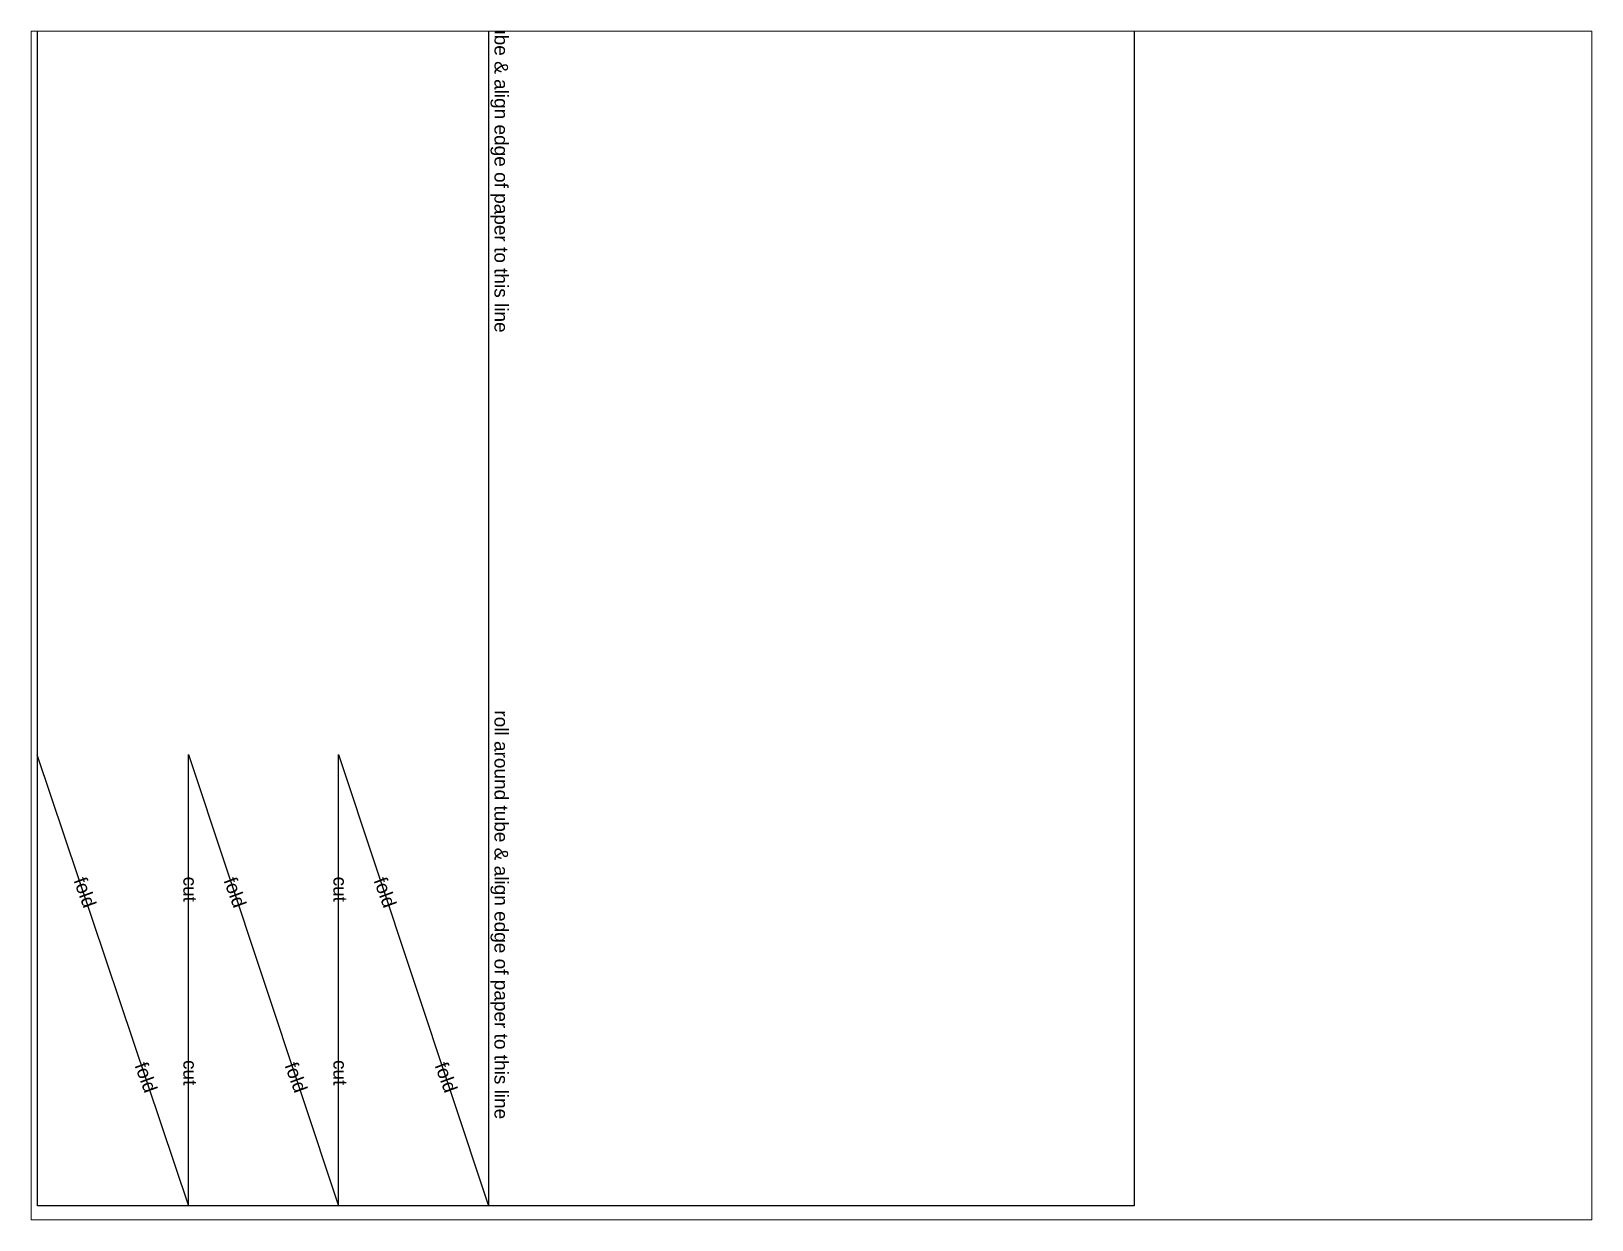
# Paper-space layout 'Layout1' of a CAD drawing. Header units: inches. Extents: x 1.05 to 9.45, y 0.8 to 7.2.
# The model-space entities are those that its viewports show. They can reach past a viewport. Long polylines and large blocks are cut down to what shows.
import ezdxf

# ---------------------------------------------------------------- set-up
doc = ezdxf.new("R2010")
doc.units = ezdxf.units.IN
doc.header["$LTSCALE"] = 1000
doc.header["$MEASUREMENT"] = 0
doc.styles.get("Standard").update_dxf_attribs({"font": 'arial.ttf'})

msp = doc.modelspace()

# ---------------------------------------------------------------- linework, layer by layer
for p, q in [((-0.004, 3.5), (1.17, 0)), ((1.17, 3.5), (2.333, 0)), ((2.333, 3.5), (3.496, 0))]:
    msp.add_line(p, q)
at = {"color": 240, "true_color": 0xed1f24}
for p, q in [((1.17, 0), (1.17, 3.5)), ((2.333, 0), (2.333, 3.5))]:
    msp.add_line(p, q, dxfattribs=at)
msp.add_lwpolyline([(0, 11), (8.5, 11), (8.5, 0), (0, 0), (0, 11)])
at = {"color": 252, "true_color": 0x939598}
msp.add_lwpolyline([(3.496, 10.975), (3.496, 0)], dxfattribs=at)

# ---------------------------------------------------------------- texts
for s, height, rotation, p in [('roll around tube & align edge of paper to this line', 0.10549, 270, (3.543, 9.941)), ('roll around tube & align edge of paper to this line', 0.10549, 270, (3.543, 3.842)), ('fold', 0.1055, 290.1519, (0.278, 2.524)), ('cut', 0.1055, 270, (1.131, 2.553)), ('fold', 0.1055, 290.1519, (1.441, 2.524)), ('cut', 0.1055, 270, (2.294, 2.553)), ('fold', 0.1055, 290.1519, (2.604, 2.524)), ('fold', 0.1055, 290.1519, (0.751, 1.09)), ('cut', 0.1055, 270, (1.131, 1.131)), ('fold', 0.1055, 290.1519, (1.914, 1.09)), ('cut', 0.1055, 270, (2.294, 1.131)), ('fold', 0.1055, 290.1519, (3.077, 1.09))]:
    msp.add_text(s, height=height, rotation=rotation).set_placement(p)

psp = doc.layouts.get("Layout1")

# ---------------------------------------------------------------- viewports
at = {"layer": '0'}
psp.add_viewport(center=(5.25, 4), size=(8.4, 6.4), view_center_point=(6, 4.5), view_height=9.216195, dxfattribs=at)

doc.saveas('drawing.dxf')
